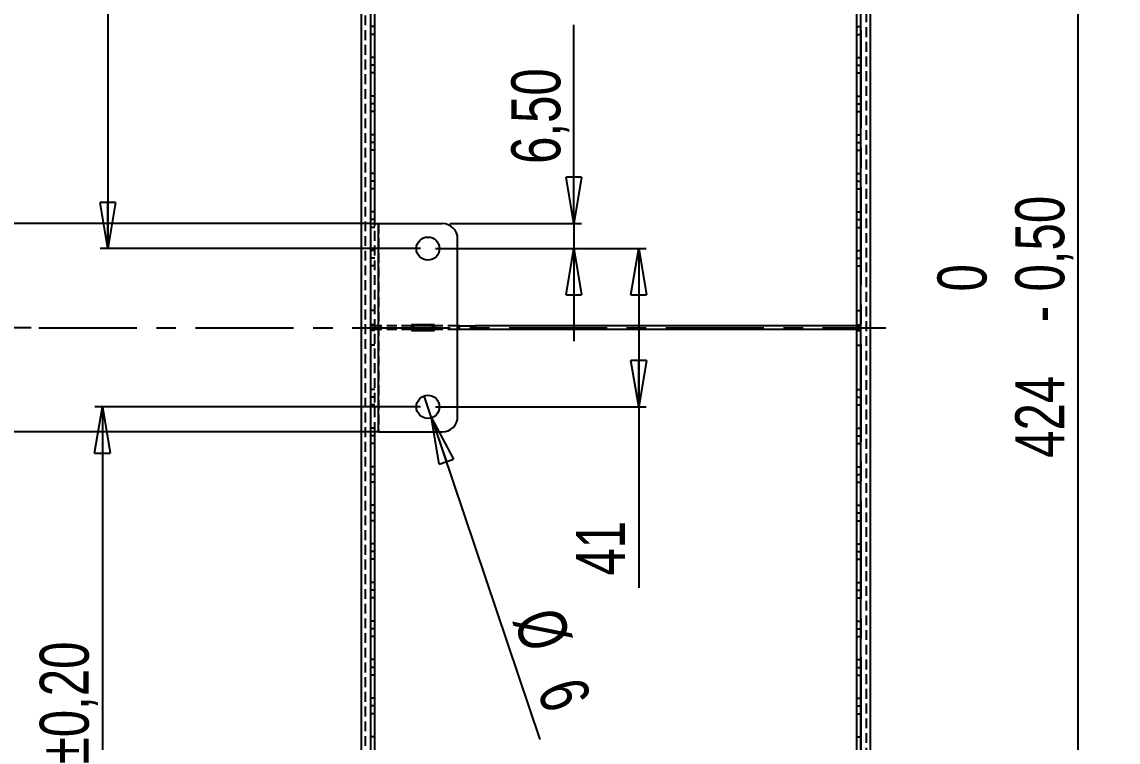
# Model space of a CAD drawing. Extents: x 0 to 841, y 0 to 594.
# Drawn here: x 354.1 to 496.2, y 352.1 to 445.3 of the extents above; entities that cross this region are included whole.
import ezdxf

# ---------------------------------------------------------------- set-up
doc = ezdxf.new("R2010")
doc.units = 0
doc.linetypes.add('CENTERX2', pattern=[20.32, 12.7, -2.54, 2.54, -2.54])
doc.linetypes.add('HIDDEN', pattern=[1.905, 1.27, -0.635])
doc.layers.get('0').update_dxf_attribs({"linetype": 'CONTINUOUS'})
doc.layers.add('FORMAT', color=7, linetype='CONTINUOUS')
doc.styles.add('SLDTEXTSTYLE0', font='TXT', dxfattribs={"width": 0.75})
doc.dimstyles.new('SLDDIMSTYLE0', dxfattribs={"dimtxt": 6.35, "dimasz": 5.9944, "dimexe": 0, "dimexo": 0.0625, "dimgap": 1.5875, "dimtad": 1, "dimtih": 1, "dimtoh": 1, "dimlfac": 2, "dimzin": 12, "dimtxsty": 'SLDTEXTSTYLE0', "dimblk1": 'CLOSED', "dimblk2": 'CLOSED', "dimsah": 1, "dimcen": 0.09, "dimazin": 3, "dimtfac": 1, "dimtofl": 0, "dimtmove": 0, "dimatfit": 3, "dimtolj": 1, "dimtzin": 12})
doc.dimstyles.new('SLDDIMSTYLE1', dxfattribs={"dimtxt": 6.35, "dimasz": 5.9944, "dimexe": 0, "dimexo": 0.0625, "dimgap": 1.5875, "dimtad": 1, "dimtih": 1, "dimtoh": 1, "dimlfac": 2, "dimzin": 12, "dimtxsty": 'SLDTEXTSTYLE0', "dimblk1": 'CLOSED', "dimblk2": 'CLOSED', "dimsah": 1, "dimcen": 0.09, "dimazin": 3, "dimtol": 1, "dimtp": 0.2, "dimtm": 0.2, "dimtfac": 1, "dimtofl": 0, "dimtmove": 0, "dimatfit": 3, "dimtolj": 1})
doc.dimstyles.new('SLDDIMSTYLE3', dxfattribs={"dimtxt": 6.35, "dimasz": 5.9944, "dimexe": 0, "dimexo": 0.0625, "dimgap": 1.5875, "dimtad": 1, "dimtih": 1, "dimtoh": 1, "dimlfac": 2, "dimzin": 12, "dimtxsty": 'SLDTEXTSTYLE0', "dimblk1": 'CLOSED', "dimblk2": 'CLOSED', "dimsah": 1, "dimcen": 0.09, "dimazin": 3, "dimtol": 1, "dimtm": 0.5, "dimtfac": 1, "dimtofl": 0, "dimtmove": 0, "dimatfit": 3, "dimtolj": 1})
doc.dimstyles.new('SLDDIMSTYLE4', dxfattribs={"dimtxt": 6.35, "dimasz": 5.9944, "dimexe": 0, "dimexo": 0.0625, "dimgap": 1.5875, "dimtad": 1, "dimtih": 1, "dimtoh": 1, "dimlfac": 2, "dimzin": 12, "dimtxsty": 'SLDTEXTSTYLE0', "dimblk1": 'CLOSED', "dimblk2": 'CLOSED', "dimsah": 1, "dimcen": 0.09, "dimazin": 3, "dimtfac": 1, "dimtmove": 0, "dimatfit": 3, "dimtolj": 1, "dimtzin": 12})

# ---------------------------------------------------------------- blocks, each defined once
blk = doc.blocks.new('_CLOSED')
at = {"color": 0, "linetype": 'BYBLOCK'}
for p, q in [((-1, 0.166667), (0, 0)), ((-1, 0.166667), (-1, -0.166667)), ((0, 0), (-1, -0.166667)), ((0, 0), (-1, 0))]:
    blk.add_line(p, q, dxfattribs=at)
blk = doc.blocks.new('*D12')
at = {"layer": 'FORMAT'}
for p, q in [((469.93, 521.98), (508.96, 521.98)), ((507.97, 521.98), (507.97, 289.48)), ((469.56, 289.48), (508.96, 289.48))]:
    blk.add_line(p, q, dxfattribs=at)
at = {"layer": 'FORMAT', "xscale": 5.9944, "yscale": 5.9944}
for p, rotation in [((507.97, 521.98, 0.05), 90.0000000000004), ((507.97, 289.48, 0.05), 270.0000000000004)]:
    blk.add_blockref('_CLOSED', p, dxfattribs=dict(at, rotation=rotation))
at = {"layer": 'FORMAT', "insert": (499.86, 396.83), "char_height": 6.35, "attachment_point": 1, "rotation": 90, "style": 'SLDTEXTSTYLE0'}
blk.add_mtext('465', dxfattribs=at)
blk = doc.blocks.new('*D13')
at = {"layer": 'FORMAT'}
for p, q in [((462.87, 511.73), (492, 511.73)), ((491.01, 511.73), (491.01, 299.73)), ((462.87, 299.73), (492, 299.73))]:
    blk.add_line(p, q, dxfattribs=at)
at = {"layer": 'FORMAT', "xscale": 5.9944, "yscale": 5.9944}
for p, rotation in [((491.01, 511.73, -66.66), 90.0000000000006), ((491.01, 299.73, -66.66), 270.0000000000006)]:
    blk.add_blockref('_CLOSED', p, dxfattribs=dict(at, rotation=rotation))
at = {"layer": 'FORMAT', "char_height": 6.35, "attachment_point": 1, "rotation": 90, "style": 'SLDTEXTSTYLE0'}
for s, insert in [('0,50', (482.9, 410.43)), ('0', (472.82, 410.43)), ('-', (482.9, 406.46)), ('424', (482.9, 388.88))]:
    blk.add_mtext(s, dxfattribs=dict(at, insert=insert))
blk = doc.blocks.new('*D15')
at = {"layer": 'FORMAT'}
for p, q in [((302.97, 419.23), (302.97, 431.22)), ((399.39, 419.23), (301.98, 419.23)), ((302.97, 392.23), (302.97, 419.23)), ((399.39, 392.23), (301.98, 392.23)), ((302.97, 392.23), (302.97, 380.24))]:
    blk.add_line(p, q, dxfattribs=at)
at = {"layer": 'FORMAT', "xscale": 5.9944, "yscale": 5.9944}
for p, rotation in [((302.97, 419.23, -66.56), 270.0000000000006), ((302.97, 392.23, -66.56), 90.00000000000057)]:
    blk.add_blockref('_CLOSED', p, dxfattribs=dict(at, rotation=rotation))
at = {"layer": 'FORMAT', "insert": (294.85, 402.05), "char_height": 6.35, "attachment_point": 1, "rotation": 90, "style": 'SLDTEXTSTYLE0'}
blk.add_mtext('54', dxfattribs=at)
blk = doc.blocks.new('*D16')
at = {"layer": 'FORMAT'}
for p, q in [((330.84, 405.73), (330.84, 417.72)), ((355.34, 405.73), (329.85, 405.73)), ((330.84, 405.73), (330.84, 392.23)), ((399.39, 392.23), (329.85, 392.23)), ((330.84, 392.23), (330.84, 380.24))]:
    blk.add_line(p, q, dxfattribs=at)
at = {"layer": 'FORMAT', "xscale": 5.9944, "yscale": 5.9944}
for p, rotation in [((330.84, 405.73, -66.56), 270.0000000000006), ((330.84, 392.23, -66.56), 90.00000000000053)]:
    blk.add_blockref('_CLOSED', p, dxfattribs=dict(at, rotation=rotation))
at = {"layer": 'FORMAT', "insert": (322.73, 394.18), "char_height": 6.35, "attachment_point": 1, "rotation": 90, "style": 'SLDTEXTSTYLE0'}
blk.add_mtext('27', dxfattribs=at)
blk = doc.blocks.new('*D17')
at = {"layer": 'FORMAT'}
for p, q in [((337.26, 419.23), (337.26, 438.84)), ((399.39, 419.23), (336.27, 419.23)), ((337.26, 419.23), (337.26, 405.73)), ((355.34, 405.73), (336.27, 405.73))]:
    blk.add_line(p, q, dxfattribs=at)
at = {"layer": 'FORMAT', "xscale": 5.9944, "yscale": 5.9944}
for p, rotation in [((337.26, 419.23, -66.56), 90.00000000000053), ((337.26, 405.73, -66.56), 270.0000000000006)]:
    blk.add_blockref('_CLOSED', p, dxfattribs=dict(at, rotation=rotation))
at = {"layer": 'FORMAT', "insert": (329.15, 427.87), "char_height": 6.35, "attachment_point": 1, "rotation": 90, "style": 'SLDTEXTSTYLE0'}
blk.add_mtext('27', dxfattribs=at)
blk = doc.blocks.new('*D22')
at = {"layer": 'FORMAT'}
for p, q in [((405.79, 395.48), (363.58, 395.48)), ((364.57, 395.48), (364.57, 307.98)), ((405.79, 307.98), (363.58, 307.98))]:
    blk.add_line(p, q, dxfattribs=at)
at = {"layer": 'FORMAT', "xscale": 5.9944, "yscale": 5.9944}
for p, rotation in [((364.57, 395.48, -66.56), 90.0000000000006), ((364.57, 307.98, -66.56), 270.0000000000006)]:
    blk.add_blockref('_CLOSED', p, dxfattribs=dict(at, rotation=rotation))
at = {"layer": 'FORMAT', "char_height": 6.35, "attachment_point": 1, "rotation": 90, "style": 'SLDTEXTSTYLE0'}
for s, insert in [('±0,20', (356.46, 349.19)), ('175', (356.46, 332.77))]:
    blk.add_mtext(s, dxfattribs=dict(at, insert=insert))
blk = doc.blocks.new('*D24')
at = {"layer": 'FORMAT'}
for p, q in [((405.79, 503.48), (364.3, 503.48)), ((365.29, 503.48), (365.29, 415.98)), ((405.79, 415.98), (364.3, 415.98))]:
    blk.add_line(p, q, dxfattribs=at)
at = {"layer": 'FORMAT', "xscale": 5.9944, "yscale": 5.9944}
for p, rotation in [((365.29, 503.48, -66.56), 90.0000000000006), ((365.29, 415.98, -66.56), 270.0000000000006)]:
    blk.add_blockref('_CLOSED', p, dxfattribs=dict(at, rotation=rotation))
at = {"layer": 'FORMAT', "char_height": 6.35, "attachment_point": 1, "rotation": 90, "style": 'SLDTEXTSTYLE0'}
for s, insert in [('±0,20', (357.18, 462.39)), ('175', (357.18, 445.97))]:
    blk.add_mtext(s, dxfattribs=dict(at, insert=insert))
blk = doc.blocks.new('*D26')
at = {"layer": 'FORMAT'}
for p, q in [((425.69, 419.23), (425.69, 444.96)), ((409.62, 419.23), (426.69, 419.23)), ((425.69, 419.23), (425.69, 415.98)), ((407.77, 415.98), (426.69, 415.98)), ((425.69, 415.98), (425.69, 403.99))]:
    blk.add_line(p, q, dxfattribs=at)
at = {"layer": 'FORMAT', "xscale": 5.9944, "yscale": 5.9944}
for p, rotation in [((425.69, 419.23, -66.56), 270.0000000000006), ((425.69, 415.98, -66.56), 90.00000000000057)]:
    blk.add_blockref('_CLOSED', p, dxfattribs=dict(at, rotation=rotation))
at = {"layer": 'FORMAT', "insert": (417.58, 426.95), "char_height": 6.35, "attachment_point": 1, "rotation": 90, "style": 'SLDTEXTSTYLE0'}
blk.add_mtext('6,50', dxfattribs=at)
blk = doc.blocks.new('*D27')
at = {"layer": 'FORMAT'}
for p, q in [((407.77, 415.98), (435.08, 415.98)), ((434.09, 415.98), (434.09, 395.48)), ((407.77, 395.48), (435.08, 395.48)), ((434.09, 395.48), (434.09, 372.03))]:
    blk.add_line(p, q, dxfattribs=at)
at = {"layer": 'FORMAT', "xscale": 5.9944, "yscale": 5.9944}
for p, rotation in [((434.09, 415.98, -66.56), 90.00000000000064), ((434.09, 395.48, -66.56), 270.0000000000007)]:
    blk.add_blockref('_CLOSED', p, dxfattribs=dict(at, rotation=rotation))
at = {"layer": 'FORMAT', "insert": (425.98, 373.62), "char_height": 6.35, "attachment_point": 1, "rotation": 90, "style": 'SLDTEXTSTYLE0'}
blk.add_mtext('41', dxfattribs=at)
blk = doc.blocks.new('*D28')
at = {"layer": 'FORMAT'}
for q in [(406.3, 396.9), (421.26, 352.38)]:
    blk.add_line((407.25, 394.06), q, dxfattribs=at)
at = {"layer": 'FORMAT', "xscale": 5.9944, "yscale": 5.9944, "rotation": 108.5796065659861}
blk.add_blockref('_CLOSED', (407.25, 394.06, -66.56), dxfattribs=at)
at = {"layer": 'FORMAT', "char_height": 6.35, "attachment_point": 1, "rotation": 288.5796, "style": 'SLDTEXTSTYLE0'}
for s, insert in [('%%c', (423.86, 369.98)), ('6', (426.91, 360.9))]:
    blk.add_mtext(s, dxfattribs=dict(at, insert=insert))

msp = doc.modelspace()

# ---------------------------------------------------------------- linework, layer by layer
at = {"color": 7, "linetype": 'CONTINUOUS'}
for p, q in [((462.376, 300.7331), (462.376, 510.7331)), ((462.876, 300.7331), (462.876, 510.7331)), ((398.126, 505.2331), (398.126, 306.2331)), ((464.126, 306.2331), (464.126, 505.2331)), ((399.376, 419.2331), (399.376, 500.2331)), ((399.876, 419.2331), (399.876, 500.2331)), ((399.376, 392.2331), (399.376, 419.2331)), ((399.376, 419.2331), (400.376, 419.2331)), ((400.376, 392.2331), (400.376, 419.2331)), ((400.376, 419.2331), (408.626, 419.2331)), ((410.626, 394.2331), (410.626, 417.2331)), ((407.626, 406.1081), (404.626, 406.1081)), ((404.626, 406.1081), (404.626, 405.3581)), ((404.876, 405.9831), (404.626, 405.9831)), ((404.876, 405.4831), (404.626, 405.4831)), ((404.626, 405.3581), (407.626, 405.3581)), ((404.876, 405.9831), (404.876, 405.4831)), ((407.376, 405.9831), (404.876, 405.9831)), ((404.876, 405.4831), (407.376, 405.4831)), ((407.376, 405.4831), (407.376, 405.9831)), ((407.626, 405.9831), (407.376, 405.9831)), ((407.626, 405.4831), (407.376, 405.4831)), ((407.626, 405.3581), (407.626, 406.1081)), ((410.876, 405.9831), (410.626, 405.9831)), ((410.876, 405.4831), (410.626, 405.4831)), ((410.876, 405.4831), (410.876, 405.9831)), ((410.876, 405.9831), (412.876, 405.9831)), ((412.876, 405.4831), (410.876, 405.4831)), ((412.876, 405.9831), (412.876, 405.4831)), ((462.376, 405.9831), (412.876, 405.9831)), ((462.376, 405.4831), (412.876, 405.4831)), ((462.376, 405.4831), (462.376, 405.9831)), ((400.376, 392.2331), (399.376, 392.2331)), ((399.376, 311.2331), (399.376, 392.2331)), ((399.876, 311.2331), (399.876, 392.2331)), ((400.376, 392.2331), (408.626, 392.2331))]:
    msp.add_line(p, q, dxfattribs=at)
at = {"color": 7, "linetype": 'HIDDEN'}
for p, q in [((398.626, 505.2331), (398.626, 306.2331)), ((463.626, 306.2331), (463.626, 505.2331)), ((399.876, 443.7331), (399.376, 443.7331)), ((462.376, 443.7331), (462.876, 443.7331)), ((399.876, 440.7331), (399.376, 440.7331)), ((462.376, 440.7331), (462.876, 440.7331)), ((399.876, 438.7331), (399.376, 438.7331)), ((462.376, 438.7331), (462.876, 438.7331)), ((399.876, 435.7331), (399.376, 435.7331)), ((462.376, 435.7331), (462.876, 435.7331)), ((399.876, 433.7331), (399.376, 433.7331)), ((462.376, 433.7331), (462.876, 433.7331)), ((399.876, 430.7331), (399.376, 430.7331)), ((462.376, 430.7331), (462.876, 430.7331)), ((399.876, 428.7331), (399.376, 428.7331)), ((462.376, 428.7331), (462.876, 428.7331)), ((399.876, 425.7331), (399.376, 425.7331)), ((462.376, 425.7331), (462.876, 425.7331)), ((399.876, 423.7331), (399.376, 423.7331)), ((462.376, 423.7331), (462.876, 423.7331)), ((399.876, 420.7331), (399.376, 420.7331)), ((462.376, 420.7331), (462.876, 420.7331)), ((399.876, 392.2331), (399.876, 419.2331)), ((400.376, 419.2331), (400.376, 392.2331)), ((399.876, 418.7331), (399.376, 418.7331)), ((462.376, 418.7331), (462.876, 418.7331)), ((399.876, 415.7331), (399.376, 415.7331)), ((462.376, 415.7331), (462.876, 415.7331)), ((399.876, 413.7331), (399.376, 413.7331)), ((462.376, 413.7331), (462.876, 413.7331)), ((399.876, 407.9831), (399.376, 407.9831)), ((462.376, 407.9831), (462.876, 407.9831)), ((399.876, 406.1081), (399.376, 406.1081)), ((399.876, 405.9831), (399.376, 405.9831)), ((399.876, 405.4831), (399.376, 405.4831)), ((399.876, 405.3581), (399.376, 405.3581)), ((400.626, 405.9831), (399.876, 405.9831)), ((400.626, 405.4831), (399.876, 405.4831)), ((400.626, 405.9831), (400.626, 405.4831)), ((404.626, 405.9831), (400.626, 405.9831)), ((404.626, 405.4831), (400.626, 405.4831)), ((410.626, 405.9831), (407.626, 405.9831)), ((410.626, 405.4831), (407.626, 405.4831)), ((462.376, 406.1081), (462.876, 406.1081)), ((462.376, 405.9831), (462.876, 405.9831)), ((462.376, 405.4831), (462.876, 405.4831)), ((462.376, 405.3581), (462.876, 405.3581)), ((399.876, 403.4831), (399.376, 403.4831)), ((462.376, 403.4831), (462.876, 403.4831)), ((399.876, 397.7331), (399.376, 397.7331)), ((462.376, 397.7331), (462.876, 397.7331)), ((399.876, 395.7331), (399.376, 395.7331)), ((462.376, 395.7331), (462.876, 395.7331)), ((399.876, 392.7331), (399.376, 392.7331)), ((462.376, 392.7331), (462.876, 392.7331)), ((399.876, 390.7331), (399.376, 390.7331)), ((462.376, 390.7331), (462.876, 390.7331)), ((399.876, 387.7331), (399.376, 387.7331)), ((462.376, 387.7331), (462.876, 387.7331)), ((399.876, 385.7331), (399.376, 385.7331)), ((462.376, 385.7331), (462.876, 385.7331)), ((399.876, 382.7331), (399.376, 382.7331)), ((462.376, 382.7331), (462.876, 382.7331)), ((399.876, 380.7331), (399.376, 380.7331)), ((462.376, 380.7331), (462.876, 380.7331)), ((399.876, 377.7331), (399.376, 377.7331)), ((462.376, 377.7331), (462.876, 377.7331)), ((399.876, 375.7331), (399.376, 375.7331)), ((462.376, 375.7331), (462.876, 375.7331)), ((399.876, 372.7331), (399.376, 372.7331)), ((462.376, 372.7331), (462.876, 372.7331)), ((399.876, 370.7331), (399.376, 370.7331)), ((462.376, 370.7331), (462.876, 370.7331)), ((399.876, 367.7331), (399.376, 367.7331)), ((462.376, 367.7331), (462.876, 367.7331)), ((399.876, 365.7331), (399.376, 365.7331)), ((462.376, 365.7331), (462.876, 365.7331)), ((399.876, 362.7331), (399.376, 362.7331)), ((462.376, 362.7331), (462.876, 362.7331)), ((399.876, 360.7331), (399.376, 360.7331)), ((462.376, 360.7331), (462.876, 360.7331)), ((399.876, 357.7331), (399.376, 357.7331)), ((462.376, 357.7331), (462.876, 357.7331)), ((399.876, 355.7331), (399.376, 355.7331)), ((462.376, 355.7331), (462.876, 355.7331)), ((399.876, 352.7331), (399.376, 352.7331)), ((462.376, 352.7331), (462.876, 352.7331))]:
    msp.add_line(p, q, dxfattribs=at)
at = {"color": 7, "linetype": 'CONTINUOUS'}
for centre in [(406.776, 415.9831), (406.776, 395.4831)]:
    msp.add_circle(centre, 1.5, dxfattribs=at)
for centre, start, end in [((408.626, 417.2331), 0, 90), ((408.626, 394.2331), 270, 0)]:
    msp.add_arc(centre, 2, start, end, dxfattribs=at)
at = {"layer": 'FORMAT', "color": 7, "linetype": 'CENTERX2'}
for p, q in [((399.376, 306.2331), (399.376, 505.2331)), ((399.376, 306.2331), (399.376, 505.2331)), ((399.376, 306.2331), (399.376, 505.2331)), ((399.376, 306.2331), (399.376, 505.2331)), ((399.376, 306.2331), (399.376, 505.2331)), ((399.376, 306.2331), (399.376, 505.2331)), ((399.376, 306.2331), (399.376, 505.2331)), ((399.376, 306.2331), (399.376, 505.2331)), ((462.876, 505.2331), (462.876, 306.2331)), ((462.876, 505.2331), (462.876, 306.2331)), ((462.876, 505.2331), (462.876, 306.2331)), ((462.876, 505.2331), (462.876, 306.2331)), ((462.876, 505.2331), (462.876, 306.2331)), ((462.876, 505.2331), (462.876, 306.2331)), ((462.876, 505.2331), (462.876, 306.2331)), ((462.876, 505.2331), (462.876, 306.2331)), ((399.876, 444.7331), (399.376, 444.7331)), ((399.876, 444.7331), (399.376, 444.7331)), ((399.876, 444.7331), (399.376, 444.7331)), ((399.876, 444.7331), (399.376, 444.7331)), ((399.876, 444.7331), (399.376, 444.7331)), ((399.876, 444.7331), (399.376, 444.7331)), ((399.876, 444.7331), (399.376, 444.7331)), ((399.876, 444.7331), (399.376, 444.7331)), ((399.876, 444.7331), (399.376, 444.7331)), ((399.876, 444.7331), (399.376, 444.7331)), ((399.876, 444.7331), (399.376, 444.7331)), ((399.876, 444.7331), (399.376, 444.7331)), ((399.876, 444.7331), (399.376, 444.7331)), ((399.876, 444.7331), (399.376, 444.7331)), ((462.376, 444.7331), (462.876, 444.7331)), ((462.376, 444.7331), (462.876, 444.7331)), ((462.376, 444.7331), (462.876, 444.7331)), ((462.376, 444.7331), (462.876, 444.7331)), ((462.376, 444.7331), (462.876, 444.7331)), ((462.376, 444.7331), (462.876, 444.7331)), ((462.376, 444.7331), (462.876, 444.7331)), ((462.376, 444.7331), (462.876, 444.7331)), ((462.376, 444.7331), (462.876, 444.7331)), ((462.376, 444.7331), (462.876, 444.7331)), ((462.376, 444.7331), (462.876, 444.7331)), ((462.376, 444.7331), (462.876, 444.7331)), ((462.376, 444.7331), (462.876, 444.7331)), ((462.376, 444.7331), (462.876, 444.7331)), ((399.876, 439.7331), (399.376, 439.7331)), ((399.876, 439.7331), (399.376, 439.7331)), ((399.876, 439.7331), (399.376, 439.7331)), ((399.876, 439.7331), (399.376, 439.7331)), ((399.876, 439.7331), (399.376, 439.7331)), ((399.876, 439.7331), (399.376, 439.7331)), ((399.876, 439.7331), (399.376, 439.7331)), ((399.876, 439.7331), (399.376, 439.7331)), ((399.876, 439.7331), (399.376, 439.7331)), ((399.876, 439.7331), (399.376, 439.7331)), ((399.876, 439.7331), (399.376, 439.7331)), ((399.876, 439.7331), (399.376, 439.7331)), ((399.876, 439.7331), (399.376, 439.7331)), ((399.876, 439.7331), (399.376, 439.7331)), ((462.376, 439.7331), (462.876, 439.7331)), ((462.376, 439.7331), (462.876, 439.7331)), ((462.376, 439.7331), (462.876, 439.7331)), ((462.376, 439.7331), (462.876, 439.7331)), ((462.376, 439.7331), (462.876, 439.7331)), ((462.376, 439.7331), (462.876, 439.7331)), ((462.376, 439.7331), (462.876, 439.7331)), ((462.376, 439.7331), (462.876, 439.7331)), ((462.376, 439.7331), (462.876, 439.7331)), ((462.376, 439.7331), (462.876, 439.7331)), ((462.376, 439.7331), (462.876, 439.7331)), ((462.376, 439.7331), (462.876, 439.7331)), ((462.376, 439.7331), (462.876, 439.7331)), ((462.376, 439.7331), (462.876, 439.7331)), ((399.876, 434.7331), (399.376, 434.7331)), ((399.876, 434.7331), (399.376, 434.7331)), ((399.876, 434.7331), (399.376, 434.7331)), ((399.876, 434.7331), (399.376, 434.7331)), ((399.876, 434.7331), (399.376, 434.7331)), ((399.876, 434.7331), (399.376, 434.7331)), ((399.876, 434.7331), (399.376, 434.7331)), ((399.876, 434.7331), (399.376, 434.7331)), ((399.876, 434.7331), (399.376, 434.7331)), ((399.876, 434.7331), (399.376, 434.7331)), ((399.876, 434.7331), (399.376, 434.7331)), ((399.876, 434.7331), (399.376, 434.7331)), ((399.876, 434.7331), (399.376, 434.7331)), ((399.876, 434.7331), (399.376, 434.7331)), ((462.376, 434.7331), (462.876, 434.7331)), ((462.376, 434.7331), (462.876, 434.7331)), ((462.376, 434.7331), (462.876, 434.7331)), ((462.376, 434.7331), (462.876, 434.7331)), ((462.376, 434.7331), (462.876, 434.7331)), ((462.376, 434.7331), (462.876, 434.7331)), ((462.376, 434.7331), (462.876, 434.7331)), ((462.376, 434.7331), (462.876, 434.7331)), ((462.376, 434.7331), (462.876, 434.7331)), ((462.376, 434.7331), (462.876, 434.7331)), ((462.376, 434.7331), (462.876, 434.7331)), ((462.376, 434.7331), (462.876, 434.7331)), ((462.376, 434.7331), (462.876, 434.7331)), ((462.376, 434.7331), (462.876, 434.7331)), ((399.876, 429.7331), (399.376, 429.7331)), ((399.876, 429.7331), (399.376, 429.7331)), ((399.876, 429.7331), (399.376, 429.7331)), ((399.876, 429.7331), (399.376, 429.7331)), ((399.876, 429.7331), (399.376, 429.7331)), ((399.876, 429.7331), (399.376, 429.7331)), ((399.876, 429.7331), (399.376, 429.7331)), ((399.876, 429.7331), (399.376, 429.7331)), ((399.876, 429.7331), (399.376, 429.7331)), ((399.876, 429.7331), (399.376, 429.7331)), ((399.876, 429.7331), (399.376, 429.7331)), ((399.876, 429.7331), (399.376, 429.7331)), ((399.876, 429.7331), (399.376, 429.7331)), ((399.876, 429.7331), (399.376, 429.7331)), ((462.376, 429.7331), (462.876, 429.7331)), ((462.376, 429.7331), (462.876, 429.7331)), ((462.376, 429.7331), (462.876, 429.7331)), ((462.376, 429.7331), (462.876, 429.7331)), ((462.376, 429.7331), (462.876, 429.7331)), ((462.376, 429.7331), (462.876, 429.7331)), ((462.376, 429.7331), (462.876, 429.7331)), ((462.376, 429.7331), (462.876, 429.7331)), ((462.376, 429.7331), (462.876, 429.7331)), ((462.376, 429.7331), (462.876, 429.7331)), ((462.376, 429.7331), (462.876, 429.7331)), ((462.376, 429.7331), (462.876, 429.7331)), ((462.376, 429.7331), (462.876, 429.7331)), ((462.376, 429.7331), (462.876, 429.7331)), ((399.876, 424.7331), (399.376, 424.7331)), ((399.876, 424.7331), (399.376, 424.7331)), ((399.876, 424.7331), (399.376, 424.7331)), ((399.876, 424.7331), (399.376, 424.7331)), ((399.876, 424.7331), (399.376, 424.7331)), ((399.876, 424.7331), (399.376, 424.7331)), ((399.876, 424.7331), (399.376, 424.7331)), ((399.876, 424.7331), (399.376, 424.7331)), ((399.876, 424.7331), (399.376, 424.7331)), ((399.876, 424.7331), (399.376, 424.7331)), ((399.876, 424.7331), (399.376, 424.7331)), ((399.876, 424.7331), (399.376, 424.7331)), ((399.876, 424.7331), (399.376, 424.7331)), ((399.876, 424.7331), (399.376, 424.7331)), ((462.376, 424.7331), (462.876, 424.7331)), ((462.376, 424.7331), (462.876, 424.7331)), ((462.376, 424.7331), (462.876, 424.7331)), ((462.376, 424.7331), (462.876, 424.7331)), ((462.376, 424.7331), (462.876, 424.7331)), ((462.376, 424.7331), (462.876, 424.7331)), ((462.376, 424.7331), (462.876, 424.7331)), ((462.376, 424.7331), (462.876, 424.7331)), ((462.376, 424.7331), (462.876, 424.7331)), ((462.376, 424.7331), (462.876, 424.7331)), ((462.376, 424.7331), (462.876, 424.7331)), ((462.376, 424.7331), (462.876, 424.7331)), ((462.376, 424.7331), (462.876, 424.7331)), ((462.376, 424.7331), (462.876, 424.7331)), ((399.876, 419.7331), (399.376, 419.7331)), ((399.876, 419.7331), (399.376, 419.7331)), ((399.876, 419.7331), (399.376, 419.7331)), ((399.876, 419.7331), (399.376, 419.7331)), ((399.876, 419.7331), (399.376, 419.7331)), ((399.876, 419.7331), (399.376, 419.7331)), ((399.876, 419.7331), (399.376, 419.7331)), ((399.876, 419.7331), (399.376, 419.7331)), ((399.876, 419.7331), (399.376, 419.7331)), ((399.876, 419.7331), (399.376, 419.7331)), ((399.876, 419.7331), (399.376, 419.7331)), ((399.876, 419.7331), (399.376, 419.7331)), ((399.876, 419.7331), (399.376, 419.7331)), ((399.876, 419.7331), (399.376, 419.7331)), ((462.376, 419.7331), (462.876, 419.7331)), ((462.376, 419.7331), (462.876, 419.7331)), ((462.376, 419.7331), (462.876, 419.7331)), ((462.376, 419.7331), (462.876, 419.7331)), ((462.376, 419.7331), (462.876, 419.7331)), ((462.376, 419.7331), (462.876, 419.7331)), ((462.376, 419.7331), (462.876, 419.7331)), ((462.376, 419.7331), (462.876, 419.7331)), ((462.376, 419.7331), (462.876, 419.7331)), ((462.376, 419.7331), (462.876, 419.7331)), ((462.376, 419.7331), (462.876, 419.7331)), ((462.376, 419.7331), (462.876, 419.7331)), ((462.376, 419.7331), (462.876, 419.7331)), ((462.376, 419.7331), (462.876, 419.7331)), ((399.876, 414.7331), (399.376, 414.7331)), ((399.876, 414.7331), (399.376, 414.7331)), ((399.876, 414.7331), (399.376, 414.7331)), ((399.876, 414.7331), (399.376, 414.7331)), ((399.876, 414.7331), (399.376, 414.7331)), ((399.876, 414.7331), (399.376, 414.7331)), ((399.876, 414.7331), (399.376, 414.7331)), ((399.876, 414.7331), (399.376, 414.7331)), ((399.876, 414.7331), (399.376, 414.7331)), ((399.876, 414.7331), (399.376, 414.7331)), ((399.876, 414.7331), (399.376, 414.7331)), ((399.876, 414.7331), (399.376, 414.7331)), ((399.876, 414.7331), (399.376, 414.7331)), ((399.876, 414.7331), (399.376, 414.7331)), ((462.376, 414.7331), (462.876, 414.7331)), ((462.376, 414.7331), (462.876, 414.7331)), ((462.376, 414.7331), (462.876, 414.7331)), ((462.376, 414.7331), (462.876, 414.7331)), ((462.376, 414.7331), (462.876, 414.7331)), ((462.376, 414.7331), (462.876, 414.7331)), ((462.376, 414.7331), (462.876, 414.7331)), ((462.376, 414.7331), (462.876, 414.7331)), ((462.376, 414.7331), (462.876, 414.7331)), ((462.376, 414.7331), (462.876, 414.7331)), ((462.376, 414.7331), (462.876, 414.7331)), ((462.376, 414.7331), (462.876, 414.7331)), ((462.376, 414.7331), (462.876, 414.7331)), ((462.376, 414.7331), (462.876, 414.7331)), ((399.876, 396.7331), (399.376, 396.7331)), ((399.876, 396.7331), (399.376, 396.7331)), ((399.876, 396.7331), (399.376, 396.7331)), ((399.876, 396.7331), (399.376, 396.7331)), ((399.876, 396.7331), (399.376, 396.7331)), ((399.876, 396.7331), (399.376, 396.7331)), ((399.876, 396.7331), (399.376, 396.7331)), ((399.876, 396.7331), (399.376, 396.7331)), ((399.876, 396.7331), (399.376, 396.7331)), ((399.876, 396.7331), (399.376, 396.7331)), ((399.876, 396.7331), (399.376, 396.7331)), ((399.876, 396.7331), (399.376, 396.7331)), ((399.876, 396.7331), (399.376, 396.7331)), ((399.876, 396.7331), (399.376, 396.7331)), ((462.376, 396.7331), (462.876, 396.7331)), ((462.376, 396.7331), (462.876, 396.7331)), ((462.376, 396.7331), (462.876, 396.7331)), ((462.376, 396.7331), (462.876, 396.7331)), ((462.376, 396.7331), (462.876, 396.7331)), ((462.376, 396.7331), (462.876, 396.7331)), ((462.376, 396.7331), (462.876, 396.7331)), ((462.376, 396.7331), (462.876, 396.7331)), ((462.376, 396.7331), (462.876, 396.7331)), ((462.376, 396.7331), (462.876, 396.7331)), ((462.376, 396.7331), (462.876, 396.7331)), ((462.376, 396.7331), (462.876, 396.7331)), ((462.376, 396.7331), (462.876, 396.7331)), ((462.376, 396.7331), (462.876, 396.7331)), ((399.876, 391.7331), (399.376, 391.7331)), ((399.876, 391.7331), (399.376, 391.7331)), ((399.876, 391.7331), (399.376, 391.7331)), ((399.876, 391.7331), (399.376, 391.7331)), ((399.876, 391.7331), (399.376, 391.7331)), ((399.876, 391.7331), (399.376, 391.7331)), ((399.876, 391.7331), (399.376, 391.7331)), ((399.876, 391.7331), (399.376, 391.7331)), ((399.876, 391.7331), (399.376, 391.7331)), ((399.876, 391.7331), (399.376, 391.7331)), ((399.876, 391.7331), (399.376, 391.7331)), ((399.876, 391.7331), (399.376, 391.7331)), ((399.876, 391.7331), (399.376, 391.7331)), ((399.876, 391.7331), (399.376, 391.7331)), ((462.376, 391.7331), (462.876, 391.7331)), ((462.376, 391.7331), (462.876, 391.7331)), ((462.376, 391.7331), (462.876, 391.7331)), ((462.376, 391.7331), (462.876, 391.7331)), ((462.376, 391.7331), (462.876, 391.7331)), ((462.376, 391.7331), (462.876, 391.7331)), ((462.376, 391.7331), (462.876, 391.7331)), ((462.376, 391.7331), (462.876, 391.7331)), ((462.376, 391.7331), (462.876, 391.7331)), ((462.376, 391.7331), (462.876, 391.7331)), ((462.376, 391.7331), (462.876, 391.7331)), ((462.376, 391.7331), (462.876, 391.7331)), ((462.376, 391.7331), (462.876, 391.7331)), ((462.376, 391.7331), (462.876, 391.7331)), ((399.876, 386.7331), (399.376, 386.7331)), ((399.876, 386.7331), (399.376, 386.7331)), ((399.876, 386.7331), (399.376, 386.7331)), ((399.876, 386.7331), (399.376, 386.7331)), ((399.876, 386.7331), (399.376, 386.7331)), ((399.876, 386.7331), (399.376, 386.7331)), ((399.876, 386.7331), (399.376, 386.7331)), ((399.876, 386.7331), (399.376, 386.7331)), ((399.876, 386.7331), (399.376, 386.7331)), ((399.876, 386.7331), (399.376, 386.7331)), ((399.876, 386.7331), (399.376, 386.7331)), ((399.876, 386.7331), (399.376, 386.7331)), ((399.876, 386.7331), (399.376, 386.7331)), ((399.876, 386.7331), (399.376, 386.7331)), ((462.376, 386.7331), (462.876, 386.7331)), ((462.376, 386.7331), (462.876, 386.7331)), ((462.376, 386.7331), (462.876, 386.7331)), ((462.376, 386.7331), (462.876, 386.7331)), ((462.376, 386.7331), (462.876, 386.7331)), ((462.376, 386.7331), (462.876, 386.7331)), ((462.376, 386.7331), (462.876, 386.7331)), ((462.376, 386.7331), (462.876, 386.7331)), ((462.376, 386.7331), (462.876, 386.7331)), ((462.376, 386.7331), (462.876, 386.7331)), ((462.376, 386.7331), (462.876, 386.7331)), ((462.376, 386.7331), (462.876, 386.7331)), ((462.376, 386.7331), (462.876, 386.7331)), ((462.376, 386.7331), (462.876, 386.7331)), ((399.876, 381.7331), (399.376, 381.7331)), ((399.876, 381.7331), (399.376, 381.7331)), ((399.876, 381.7331), (399.376, 381.7331)), ((399.876, 381.7331), (399.376, 381.7331)), ((399.876, 381.7331), (399.376, 381.7331)), ((399.876, 381.7331), (399.376, 381.7331)), ((399.876, 381.7331), (399.376, 381.7331)), ((399.876, 381.7331), (399.376, 381.7331)), ((399.876, 381.7331), (399.376, 381.7331)), ((399.876, 381.7331), (399.376, 381.7331)), ((399.876, 381.7331), (399.376, 381.7331)), ((399.876, 381.7331), (399.376, 381.7331)), ((399.876, 381.7331), (399.376, 381.7331)), ((399.876, 381.7331), (399.376, 381.7331)), ((462.376, 381.7331), (462.876, 381.7331)), ((462.376, 381.7331), (462.876, 381.7331)), ((462.376, 381.7331), (462.876, 381.7331)), ((462.376, 381.7331), (462.876, 381.7331)), ((462.376, 381.7331), (462.876, 381.7331)), ((462.376, 381.7331), (462.876, 381.7331)), ((462.376, 381.7331), (462.876, 381.7331)), ((462.376, 381.7331), (462.876, 381.7331)), ((462.376, 381.7331), (462.876, 381.7331)), ((462.376, 381.7331), (462.876, 381.7331)), ((462.376, 381.7331), (462.876, 381.7331)), ((462.376, 381.7331), (462.876, 381.7331)), ((462.376, 381.7331), (462.876, 381.7331)), ((462.376, 381.7331), (462.876, 381.7331)), ((399.876, 376.7331), (399.376, 376.7331)), ((399.876, 376.7331), (399.376, 376.7331)), ((399.876, 376.7331), (399.376, 376.7331)), ((399.876, 376.7331), (399.376, 376.7331)), ((399.876, 376.7331), (399.376, 376.7331)), ((399.876, 376.7331), (399.376, 376.7331)), ((399.876, 376.7331), (399.376, 376.7331)), ((399.876, 376.7331), (399.376, 376.7331)), ((399.876, 376.7331), (399.376, 376.7331)), ((399.876, 376.7331), (399.376, 376.7331)), ((399.876, 376.7331), (399.376, 376.7331)), ((399.876, 376.7331), (399.376, 376.7331)), ((399.876, 376.7331), (399.376, 376.7331)), ((399.876, 376.7331), (399.376, 376.7331)), ((462.376, 376.7331), (462.876, 376.7331)), ((462.376, 376.7331), (462.876, 376.7331)), ((462.376, 376.7331), (462.876, 376.7331)), ((462.376, 376.7331), (462.876, 376.7331)), ((462.376, 376.7331), (462.876, 376.7331)), ((462.376, 376.7331), (462.876, 376.7331)), ((462.376, 376.7331), (462.876, 376.7331)), ((462.376, 376.7331), (462.876, 376.7331)), ((462.376, 376.7331), (462.876, 376.7331)), ((462.376, 376.7331), (462.876, 376.7331)), ((462.376, 376.7331), (462.876, 376.7331)), ((462.376, 376.7331), (462.876, 376.7331)), ((462.376, 376.7331), (462.876, 376.7331)), ((462.376, 376.7331), (462.876, 376.7331)), ((399.876, 371.7331), (399.376, 371.7331)), ((399.876, 371.7331), (399.376, 371.7331)), ((399.876, 371.7331), (399.376, 371.7331)), ((399.876, 371.7331), (399.376, 371.7331)), ((399.876, 371.7331), (399.376, 371.7331)), ((399.876, 371.7331), (399.376, 371.7331)), ((399.876, 371.7331), (399.376, 371.7331)), ((399.876, 371.7331), (399.376, 371.7331)), ((399.876, 371.7331), (399.376, 371.7331)), ((399.876, 371.7331), (399.376, 371.7331)), ((399.876, 371.7331), (399.376, 371.7331)), ((399.876, 371.7331), (399.376, 371.7331)), ((399.876, 371.7331), (399.376, 371.7331)), ((399.876, 371.7331), (399.376, 371.7331)), ((462.376, 371.7331), (462.876, 371.7331)), ((462.376, 371.7331), (462.876, 371.7331)), ((462.376, 371.7331), (462.876, 371.7331)), ((462.376, 371.7331), (462.876, 371.7331)), ((462.376, 371.7331), (462.876, 371.7331)), ((462.376, 371.7331), (462.876, 371.7331)), ((462.376, 371.7331), (462.876, 371.7331)), ((462.376, 371.7331), (462.876, 371.7331)), ((462.376, 371.7331), (462.876, 371.7331)), ((462.376, 371.7331), (462.876, 371.7331)), ((462.376, 371.7331), (462.876, 371.7331)), ((462.376, 371.7331), (462.876, 371.7331)), ((462.376, 371.7331), (462.876, 371.7331)), ((462.376, 371.7331), (462.876, 371.7331)), ((399.876, 366.7331), (399.376, 366.7331)), ((399.876, 366.7331), (399.376, 366.7331)), ((399.876, 366.7331), (399.376, 366.7331)), ((399.876, 366.7331), (399.376, 366.7331)), ((399.876, 366.7331), (399.376, 366.7331)), ((399.876, 366.7331), (399.376, 366.7331)), ((399.876, 366.7331), (399.376, 366.7331)), ((399.876, 366.7331), (399.376, 366.7331)), ((399.876, 366.7331), (399.376, 366.7331)), ((399.876, 366.7331), (399.376, 366.7331)), ((399.876, 366.7331), (399.376, 366.7331)), ((399.876, 366.7331), (399.376, 366.7331)), ((399.876, 366.7331), (399.376, 366.7331)), ((399.876, 366.7331), (399.376, 366.7331)), ((462.376, 366.7331), (462.876, 366.7331)), ((462.376, 366.7331), (462.876, 366.7331)), ((462.376, 366.7331), (462.876, 366.7331)), ((462.376, 366.7331), (462.876, 366.7331)), ((462.376, 366.7331), (462.876, 366.7331)), ((462.376, 366.7331), (462.876, 366.7331)), ((462.376, 366.7331), (462.876, 366.7331)), ((462.376, 366.7331), (462.876, 366.7331)), ((462.376, 366.7331), (462.876, 366.7331)), ((462.376, 366.7331), (462.876, 366.7331)), ((462.376, 366.7331), (462.876, 366.7331)), ((462.376, 366.7331), (462.876, 366.7331)), ((462.376, 366.7331), (462.876, 366.7331)), ((462.376, 366.7331), (462.876, 366.7331)), ((399.876, 361.7331), (399.376, 361.7331)), ((399.876, 361.7331), (399.376, 361.7331)), ((399.876, 361.7331), (399.376, 361.7331)), ((399.876, 361.7331), (399.376, 361.7331)), ((399.876, 361.7331), (399.376, 361.7331)), ((399.876, 361.7331), (399.376, 361.7331)), ((399.876, 361.7331), (399.376, 361.7331)), ((399.876, 361.7331), (399.376, 361.7331)), ((399.876, 361.7331), (399.376, 361.7331)), ((399.876, 361.7331), (399.376, 361.7331)), ((399.876, 361.7331), (399.376, 361.7331)), ((399.876, 361.7331), (399.376, 361.7331)), ((399.876, 361.7331), (399.376, 361.7331)), ((399.876, 361.7331), (399.376, 361.7331)), ((462.376, 361.7331), (462.876, 361.7331)), ((462.376, 361.7331), (462.876, 361.7331)), ((462.376, 361.7331), (462.876, 361.7331)), ((462.376, 361.7331), (462.876, 361.7331)), ((462.376, 361.7331), (462.876, 361.7331)), ((462.376, 361.7331), (462.876, 361.7331)), ((462.376, 361.7331), (462.876, 361.7331)), ((462.376, 361.7331), (462.876, 361.7331)), ((462.376, 361.7331), (462.876, 361.7331)), ((462.376, 361.7331), (462.876, 361.7331)), ((462.376, 361.7331), (462.876, 361.7331)), ((462.376, 361.7331), (462.876, 361.7331)), ((462.376, 361.7331), (462.876, 361.7331)), ((462.376, 361.7331), (462.876, 361.7331)), ((399.876, 356.7331), (399.376, 356.7331)), ((399.876, 356.7331), (399.376, 356.7331)), ((399.876, 356.7331), (399.376, 356.7331)), ((399.876, 356.7331), (399.376, 356.7331)), ((399.876, 356.7331), (399.376, 356.7331)), ((399.876, 356.7331), (399.376, 356.7331)), ((399.876, 356.7331), (399.376, 356.7331)), ((399.876, 356.7331), (399.376, 356.7331)), ((399.876, 356.7331), (399.376, 356.7331)), ((399.876, 356.7331), (399.376, 356.7331)), ((399.876, 356.7331), (399.376, 356.7331)), ((399.876, 356.7331), (399.376, 356.7331)), ((399.876, 356.7331), (399.376, 356.7331)), ((399.876, 356.7331), (399.376, 356.7331)), ((462.376, 356.7331), (462.876, 356.7331)), ((462.376, 356.7331), (462.876, 356.7331)), ((462.376, 356.7331), (462.876, 356.7331)), ((462.376, 356.7331), (462.876, 356.7331)), ((462.376, 356.7331), (462.876, 356.7331)), ((462.376, 356.7331), (462.876, 356.7331)), ((462.376, 356.7331), (462.876, 356.7331)), ((462.376, 356.7331), (462.876, 356.7331)), ((462.376, 356.7331), (462.876, 356.7331)), ((462.376, 356.7331), (462.876, 356.7331)), ((462.376, 356.7331), (462.876, 356.7331)), ((462.376, 356.7331), (462.876, 356.7331)), ((462.376, 356.7331), (462.876, 356.7331)), ((462.376, 356.7331), (462.876, 356.7331))]:
    msp.add_line(p, q, dxfattribs=at)
at = {"layer": 'FORMAT', "linetype": 'CENTERX2'}
msp.add_line((356.3314, 405.7331), (466.126, 405.7331), dxfattribs=at)

# ---------------------------------------------------------------- dimensions: what is measured, and where the dimension line sits
at = {"layer": 'FORMAT'}
for base, p1, p2, dimstyle, override, picture, middle in [((507.9728, 289.4831), (468.9367, 521.9831), (468.573, 289.4831), 'SLDDIMSTYLE0', {"dimtxt": 6.35, "dimasz": 5.9944, "dimexe": 0.9906, "dimexo": 0.9906, "dimgap": 1.524, "dimtad": 1, "dimtih": 0, "dimtoh": 0, "dimlfac": 2, "dimzin": 12, "dimtzin": 12}, '*D12', (507.9728, 403.8671)), ((491.0131, 299.7331), (461.876, 511.7331), (461.876, 299.7331), 'SLDDIMSTYLE3', {"dimtxt": 6.35, "dimasz": 5.9944, "dimexe": 0.9906, "dimexo": 0.9906, "dimgap": 1.524, "dimtad": 1, "dimtih": 0, "dimtoh": 0, "dimlfac": 2, "dimzin": 12, "dimtzin": 8}, '*D13', (491.0131, 407.8622)), ((365.2929, 415.9831), (406.776, 503.4831), (406.776, 415.9831), 'SLDDIMSTYLE1', {"dimtxt": 6.35, "dimasz": 5.9944, "dimexe": 0.9906, "dimexo": 0.9906, "dimgap": 1.524, "dimtad": 1, "dimtih": 0, "dimtoh": 0, "dimlfac": 2, "dimzin": 12, "dimtzin": 8}, '*D24', (365.2929, 464.7116)), ((425.6946, 415.9831), (408.626, 419.2331), (406.776, 415.9831), 'SLDDIMSTYLE0', {"dimtxt": 6.35, "dimasz": 5.9944, "dimexe": 0.9906, "dimexo": 0.9906, "dimgap": 1.524, "dimtad": 1, "dimtih": 0, "dimtoh": 0, "dimlfac": 2, "dimzin": 12, "dimtzin": 12}, '*D26', (425.6946, 435.1613)), ((337.2647, 405.7331), (400.376, 419.2331), (356.3314, 405.7331), 'SLDDIMSTYLE0', {"dimtxt": 6.35, "dimasz": 5.9944, "dimexe": 0.9906, "dimexo": 0.9906, "dimgap": 1.524, "dimtad": 1, "dimtih": 0, "dimtoh": 0, "dimlfac": 2, "dimzin": 12, "dimtzin": 12}, '*D17', (337.2647, 432.5625)), ((302.9658, 419.2331), (400.376, 392.2331), (400.376, 419.2331), 'SLDDIMSTYLE0', {"dimtxt": 6.35, "dimasz": 5.9944, "dimexe": 0.9906, "dimexo": 0.9906, "dimgap": 1.524, "dimtad": 1, "dimtih": 0, "dimtoh": 0, "dimlfac": 2, "dimzin": 12, "dimtzin": 12}, '*D15', (302.9658, 406.7421)), ((330.8364, 392.2331), (356.3314, 405.7331), (400.376, 392.2331), 'SLDDIMSTYLE0', {"dimtxt": 6.35, "dimasz": 5.9944, "dimexe": 0.9906, "dimexo": 0.9906, "dimgap": 1.524, "dimtad": 1, "dimtih": 0, "dimtoh": 0, "dimlfac": 2, "dimzin": 12, "dimtzin": 12}, '*D16', (330.8364, 398.8718)), ((434.0926, 395.4831), (406.776, 415.9831), (406.776, 395.4831), 'SLDDIMSTYLE0', {"dimtxt": 6.35, "dimasz": 5.9944, "dimexe": 0.9906, "dimexo": 0.9906, "dimgap": 1.524, "dimtad": 1, "dimtih": 0, "dimtoh": 0, "dimlfac": 2, "dimzin": 12, "dimtzin": 12}, '*D27', (434.0926, 378.3062)), ((364.5707, 307.9831), (406.776, 395.4831), (406.776, 307.9831), 'SLDDIMSTYLE1', {"dimtxt": 6.35, "dimasz": 5.9944, "dimexe": 0.9906, "dimexo": 0.9906, "dimgap": 1.524, "dimtad": 1, "dimtih": 0, "dimtoh": 0, "dimlfac": 2, "dimzin": 12, "dimtzin": 8}, '*D22', (364.5707, 351.5115))]:
    dim = msp.add_linear_dim(base=base, p1=p1, p2=p2, angle=90, dimstyle=dimstyle, override=override, dxfattribs=at)
    dim.commit()
    dim.dimension.update_dxf_attribs({"geometry": picture, "text_midpoint": middle, "dimtype": 160})
dim = msp.add_diameter_dim_2p(p1=(406.2981, 396.9049), p2=(407.2539, 394.0613), dimstyle='SLDDIMSTYLE4', override={"dimtxt": 6.35, "dimasz": 5.9944, "dimexe": 0.9906, "dimexo": 0.9906, "dimgap": 1.524, "dimtad": 1, "dimtih": 0, "dimtoh": 0, "dimlfac": 2, "dimzin": 12, "dimtzin": 12}, dxfattribs=at)
dim.commit()
dim.dimension.update_dxf_attribs({"geometry": '*D28', "text_midpoint": (418.5937, 360.3261), "dimtype": 163})

doc.saveas('drawing.dxf')
